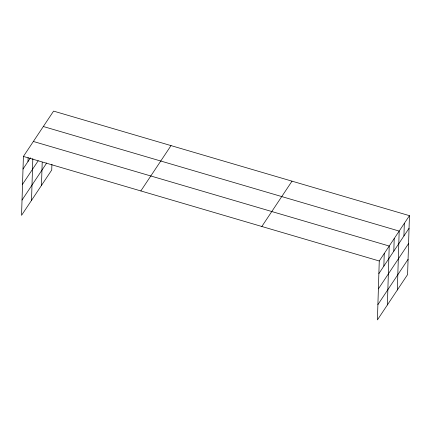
<?xml version="1.0" encoding="UTF-8"?>
<svg xmlns="http://www.w3.org/2000/svg" width="431" height="431" viewBox="0 0 431 431"><rect width="100%" height="100%" fill="white"/><g stroke="black" fill="none" stroke-linecap="round" stroke-linejoin="round"><path stroke-width="0.65" d="M409.45 215.667L379.264 260.992L377.416 319.899L407.597 274.569L409.45 215.667L53.584 111.101L23.403 156.431L21.55 215.333L51.736 170.008L51.914 164.276M27.988 161.555L28.112 157.574M31.511 200.372L32.826 158.533M41.473 185.416L42.2 162.266M383.849 266.116L384.247 253.514M387.377 304.938L389.225 246.036L33.365 141.47M393.81 251.16L394.209 238.558M397.334 289.982L399.187 231.081L43.321 126.515M403.922 235.978L404.321 223.377M23.005 169.033L30.477 157.816M22.525 184.312L38.176 160.806M22.029 200.054L46.715 162.983M140.835 190.938L171.021 145.608M261.827 226.49L292.013 181.16M378.871 273.599L409.051 228.274M378.391 288.878L408.572 243.547M377.895 304.62L408.082 259.29M23.403 156.431L379.264 260.992"/></g></svg>
